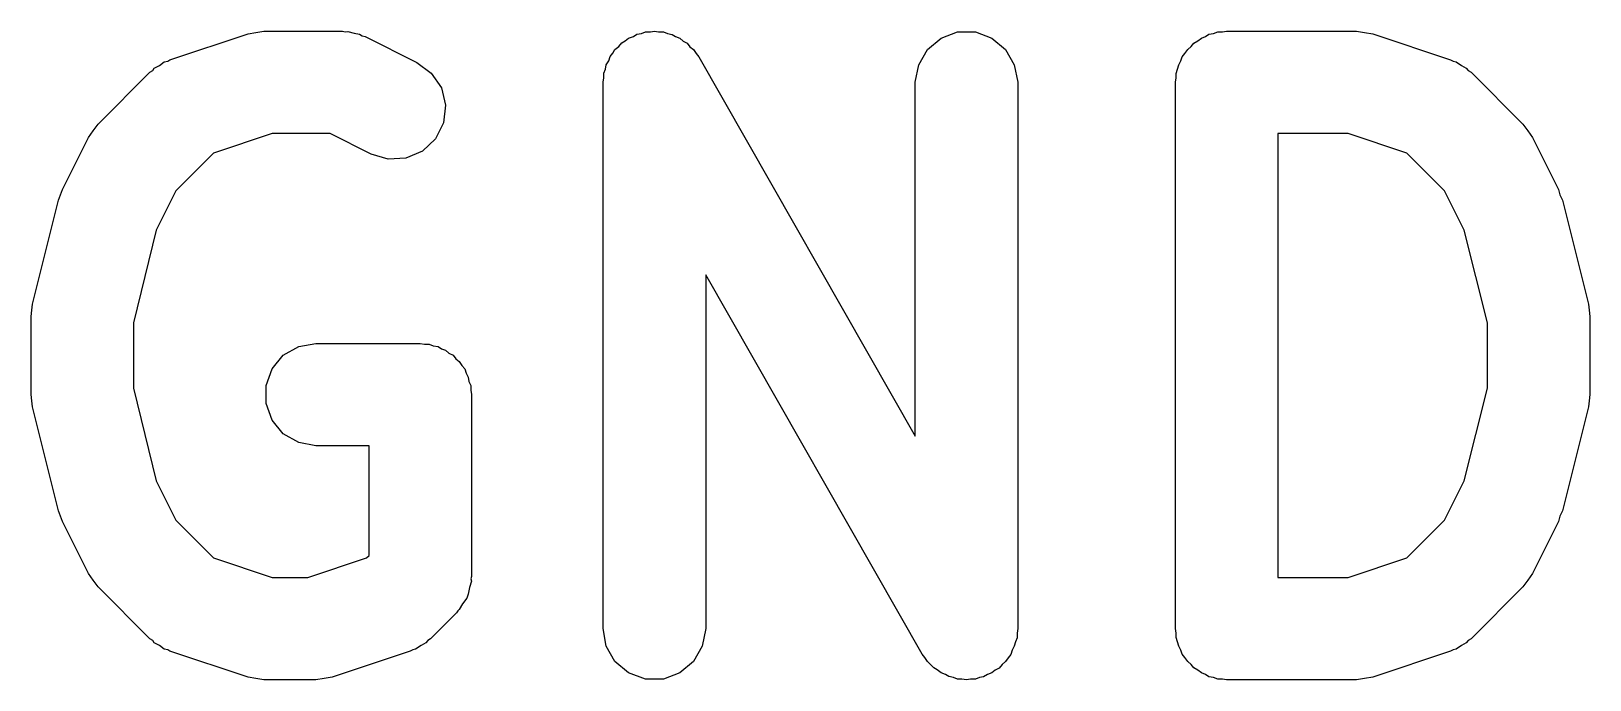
# Model space of a CAD drawing. Extents: x 10 to 287, y -200 to -10.
# Drawn here: x 139.219 to 141.502, y -69.042 to -68.092 of the extents above; entities that cross this region are included whole.
import ezdxf

# ---------------------------------------------------------------- set-up
doc = ezdxf.new("R2010")
doc.units = 0
doc.header["$MEASUREMENT"] = 0
doc.layers.add('BLACK', color=7, linetype='CONTINUOUS')

msp = doc.modelspace()

# ---------------------------------------------------------------- linework, layer by layer
at = {"layer": 'Black'}
for p, q in [((139.422, -68.1343), (139.537, -68.0962)), ((139.537, -68.0962), (139.548, -68.0944)), ((139.548, -68.0944), (139.56, -68.0923)), ((139.56, -68.0923), (139.675, -68.0923)), ((139.675, -68.0923), (139.679, -68.0931)), ((139.679, -68.0931), (139.683, -68.0928)), ((139.683, -68.0928), (139.692, -68.0953)), ((139.692, -68.0953), (139.7, -68.0968)), ((139.7, -68.0968), (139.704, -68.099)), ((139.704, -68.099), (139.708, -68.1002)), ((139.708, -68.1002), (139.784, -68.1383)), ((140.094, -68.1024), (140.101, -68.1001)), ((140.101, -68.1001), (140.106, -68.0967)), ((140.106, -68.0967), (140.113, -68.0956)), ((140.113, -68.0956), (140.119, -68.0935)), ((140.119, -68.0935), (140.126, -68.0935)), ((140.126, -68.0935), (140.132, -68.0923)), ((140.132, -68.0923), (140.138, -68.0935)), ((140.138, -68.0935), (140.145, -68.0935)), ((140.145, -68.0935), (140.151, -68.0958)), ((140.151, -68.0958), (140.158, -68.097)), ((140.158, -68.097), (140.163, -68.1002)), ((140.163, -68.1002), (140.169, -68.1024)), ((140.552, -68.1024), (140.576, -68.0935)), ((140.576, -68.0935), (140.602, -68.0935)), ((140.602, -68.0935), (140.626, -68.1024)), ((140.933, -68.1024), (140.939, -68.1001)), ((140.939, -68.1001), (140.944, -68.0968)), ((140.944, -68.0968), (140.951, -68.0957)), ((140.951, -68.0957), (140.957, -68.0935)), ((140.957, -68.0935), (140.964, -68.0935)), ((140.964, -68.0935), (140.97, -68.0923)), ((140.97, -68.0923), (141.16, -68.0923)), ((141.16, -68.0923), (141.172, -68.0944)), ((141.172, -68.0944), (141.184, -68.0962)), ((141.184, -68.0962), (141.298, -68.1343)), ((140.067, -68.1295), (140.071, -68.1246)), ((140.071, -68.1246), (140.074, -68.1191)), ((140.074, -68.1191), (140.08, -68.1148)), ((140.08, -68.1148), (140.084, -68.1096)), ((140.084, -68.1096), (140.089, -68.1065)), ((140.089, -68.1065), (140.094, -68.1024)), ((140.169, -68.1024), (140.174, -68.1067)), ((140.174, -68.1067), (140.18, -68.1101)), ((140.18, -68.1101), (140.184, -68.115)), ((140.184, -68.115), (140.189, -68.1191)), ((140.189, -68.1191), (140.193, -68.1249)), ((140.519, -68.1416), (140.532, -68.1191)), ((140.532, -68.1191), (140.552, -68.1024)), ((140.626, -68.1024), (140.646, -68.1191)), ((140.646, -68.1191), (140.659, -68.1416)), ((140.909, -68.1248), (140.913, -68.1191)), ((140.913, -68.1191), (140.918, -68.1149)), ((140.918, -68.1149), (140.922, -68.1098)), ((140.922, -68.1098), (140.928, -68.1066)), ((140.928, -68.1066), (140.933, -68.1024)), ((139.397, -68.1499), (139.399, -68.1467)), ((139.399, -68.1467), (139.407, -68.1425)), ((139.407, -68.1425), (139.414, -68.1374)), ((139.414, -68.1374), (139.419, -68.1363)), ((139.419, -68.1363), (139.422, -68.1343)), ((139.784, -68.1383), (139.805, -68.1538)), ((140.06, -68.1479), (140.061, -68.1416)), ((140.061, -68.1416), (140.065, -68.1358)), ((140.065, -68.1358), (140.067, -68.1295)), ((140.193, -68.1249), (140.197, -68.1301)), ((140.197, -68.1301), (140.514, -68.6852)), ((140.514, -68.1672), (140.519, -68.1416)), ((140.659, -68.1416), (140.664, -68.1672)), ((140.898, -68.1481), (140.9, -68.1416)), ((140.9, -68.1416), (140.903, -68.1359)), ((140.903, -68.1359), (140.905, -68.1298)), ((140.905, -68.1298), (140.909, -68.1248)), ((141.298, -68.1343), (141.302, -68.1363)), ((141.302, -68.1363), (141.306, -68.1374)), ((141.306, -68.1374), (141.314, -68.1425)), ((141.314, -68.1425), (141.321, -68.1467)), ((141.321, -68.1467), (141.324, -68.1499)), ((139.317, -68.2286), (139.393, -68.1524)), ((139.393, -68.1524), (139.397, -68.1499)), ((139.805, -68.1538), (139.82, -68.1755)), ((140.057, -68.1672), (140.058, -68.1606)), ((140.057, -68.9673), (140.057, -68.1672)), ((140.058, -68.1539), (140.06, -68.1479)), ((140.058, -68.1606), (140.058, -68.1539)), ((140.514, -68.6852), (140.514, -68.1672)), ((140.664, -68.1672), (140.664, -68.9673)), ((140.895, -68.1672), (140.896, -68.1608)), ((140.895, -68.9673), (140.895, -68.1672)), ((140.896, -68.1542), (140.898, -68.1481)), ((140.896, -68.1608), (140.896, -68.1542)), ((141.324, -68.1499), (141.328, -68.1524)), ((141.328, -68.1524), (141.404, -68.2286)), ((139.82, -68.1755), (139.826, -68.2009)), ((139.826, -68.2009), (139.823, -68.2267)), ((139.303, -68.248), (139.31, -68.2384)), ((139.31, -68.2384), (139.317, -68.2286)), ((139.823, -68.2267), (139.811, -68.25)), ((141.404, -68.2286), (141.411, -68.2384)), ((141.411, -68.2384), (141.418, -68.248)), ((139.265, -68.3242), (139.303, -68.248)), ((139.572, -68.2422), (139.486, -68.2708)), ((139.657, -68.2422), (139.572, -68.2422)), ((139.717, -68.2724), (139.657, -68.2422)), ((139.811, -68.25), (139.792, -68.2679)), ((141.045, -68.2422), (141.045, -68.8924)), ((141.148, -68.2422), (141.045, -68.2422)), ((141.234, -68.2708), (141.148, -68.2422)), ((141.418, -68.248), (141.456, -68.3242)), ((139.486, -68.2708), (139.431, -68.3259)), ((139.742, -68.2798), (139.717, -68.2724)), ((139.768, -68.2782), (139.742, -68.2798)), ((139.792, -68.2679), (139.768, -68.2782)), ((141.289, -68.3259), (141.234, -68.2708)), ((139.262, -68.3321), (139.265, -68.3242)), ((139.431, -68.3259), (139.402, -68.3839)), ((141.318, -68.3839), (141.289, -68.3259)), ((141.456, -68.3242), (141.458, -68.3321)), ((139.221, -68.492), (139.259, -68.3396)), ((139.259, -68.3396), (139.262, -68.3321)), ((141.458, -68.3321), (141.462, -68.3396)), ((141.462, -68.3396), (141.5, -68.492)), ((139.402, -68.3839), (139.369, -68.5194)), ((141.352, -68.5194), (141.318, -68.3839)), ((140.524, -69.0045), (140.207, -68.4494)), ((140.207, -68.4494), (140.207, -68.9673)), ((139.219, -68.5101), (139.22, -68.5011)), ((139.219, -68.6244), (139.219, -68.5101)), ((139.22, -68.5011), (139.221, -68.492)), ((141.5, -68.492), (141.501, -68.5011)), ((141.501, -68.5011), (141.502, -68.5101)), ((141.502, -68.5101), (141.502, -68.6244)), ((139.369, -68.5194), (139.369, -68.6152)), ((141.352, -68.6152), (141.352, -68.5194)), ((139.588, -68.567), (139.611, -68.554)), ((139.611, -68.554), (139.636, -68.5495)), ((139.636, -68.5495), (139.789, -68.5495)), ((139.789, -68.5495), (139.795, -68.5507)), ((139.795, -68.5507), (139.802, -68.5507)), ((139.802, -68.5507), (139.808, -68.5529)), ((139.808, -68.5529), (139.815, -68.554)), ((139.815, -68.554), (139.82, -68.5573)), ((139.82, -68.5573), (139.826, -68.5596)), ((139.572, -68.587), (139.588, -68.567)), ((139.826, -68.5596), (139.831, -68.5638)), ((139.831, -68.5638), (139.837, -68.567)), ((139.837, -68.567), (139.841, -68.5721)), ((139.841, -68.5721), (139.846, -68.5763)), ((139.846, -68.5763), (139.85, -68.582)), ((139.563, -68.6114), (139.572, -68.587)), ((139.85, -68.582), (139.854, -68.587)), ((139.854, -68.587), (139.856, -68.5931)), ((139.856, -68.5931), (139.859, -68.5988)), ((139.859, -68.5988), (139.86, -68.6053)), ((139.22, -68.6335), (139.219, -68.6244)), ((139.369, -68.6152), (139.402, -68.7507)), ((139.563, -68.6375), (139.563, -68.6114)), ((139.86, -68.6053), (139.863, -68.6114)), ((139.863, -68.6114), (139.863, -68.618)), ((139.863, -68.618), (139.864, -68.6244)), ((139.864, -68.6244), (139.864, -68.8911)), ((141.318, -68.7507), (141.352, -68.6152)), ((141.502, -68.6244), (141.501, -68.6335)), ((139.221, -68.6426), (139.22, -68.6335)), ((139.259, -68.795), (139.221, -68.6426)), ((139.572, -68.6619), (139.563, -68.6375)), ((141.5, -68.6426), (141.462, -68.795)), ((141.501, -68.6335), (141.5, -68.6426)), ((139.588, -68.6818), (139.572, -68.6619)), ((139.611, -68.6949), (139.588, -68.6818)), ((139.636, -68.6994), (139.611, -68.6949)), ((139.714, -68.6994), (139.636, -68.6994)), ((139.714, -68.8601), (139.714, -68.6994)), ((139.402, -68.7507), (139.431, -68.8087)), ((141.289, -68.8087), (141.318, -68.7507)), ((139.262, -68.8025), (139.259, -68.795)), ((139.265, -68.8104), (139.262, -68.8025)), ((139.431, -68.8087), (139.486, -68.8638)), ((141.234, -68.8638), (141.289, -68.8087)), ((141.458, -68.8025), (141.456, -68.8104)), ((141.462, -68.795), (141.458, -68.8025)), ((139.303, -68.8866), (139.265, -68.8104)), ((141.456, -68.8104), (141.418, -68.8866)), ((139.486, -68.8638), (139.572, -68.8924)), ((139.624, -68.8924), (139.71, -68.8638)), ((139.71, -68.8638), (139.714, -68.8601)), ((141.148, -68.8924), (141.234, -68.8638)), ((139.31, -68.8962), (139.303, -68.8866)), ((139.317, -68.906), (139.31, -68.8962)), ((139.572, -68.8924), (139.624, -68.8924)), ((139.864, -68.8977), (139.861, -68.9071)), ((139.864, -68.8911), (139.863, -68.8944)), ((139.863, -68.8944), (139.864, -68.8977)), ((141.045, -68.8924), (141.148, -68.8924)), ((141.411, -68.8962), (141.404, -68.906)), ((141.418, -68.8866), (141.411, -68.8962)), ((139.393, -68.9822), (139.317, -68.906)), ((139.857, -68.9228), (139.851, -68.9308)), ((139.858, -68.9196), (139.857, -68.9228)), ((139.859, -68.9168), (139.858, -68.9196)), ((139.861, -68.9071), (139.859, -68.9168)), ((141.404, -68.906), (141.328, -68.9822)), ((139.842, -68.9441), (139.804, -68.9822)), ((139.844, -68.9414), (139.842, -68.9441)), ((139.846, -68.9393), (139.844, -68.9414)), ((139.851, -68.9308), (139.846, -68.9393)), ((140.061, -68.993), (140.057, -68.9673)), ((140.207, -68.9673), (140.202, -68.993)), ((140.664, -68.9673), (140.663, -68.974)), ((140.896, -68.9738), (140.895, -68.9673)), ((139.397, -68.9847), (139.393, -68.9822)), ((139.399, -68.9879), (139.397, -68.9847)), ((139.407, -68.9921), (139.399, -68.9879)), ((139.414, -68.9972), (139.407, -68.9921)), ((139.79, -68.9921), (139.782, -68.9972)), ((139.797, -68.9879), (139.79, -68.9921)), ((139.8, -68.9847), (139.797, -68.9879)), ((139.804, -68.9822), (139.8, -68.9847)), ((140.661, -68.9867), (140.659, -68.993)), ((140.663, -68.9807), (140.661, -68.9867)), ((140.663, -68.974), (140.663, -68.9807)), ((140.896, -68.9804), (140.896, -68.9738)), ((140.898, -68.9865), (140.896, -68.9804)), ((140.9, -68.993), (140.898, -68.9865)), ((141.314, -68.9921), (141.306, -68.9972)), ((141.321, -68.9879), (141.314, -68.9921)), ((141.324, -68.9847), (141.321, -68.9879)), ((141.328, -68.9822), (141.324, -68.9847)), ((139.419, -68.9983), (139.414, -68.9972)), ((139.422, -69.0003), (139.419, -68.9983)), ((139.537, -69.0384), (139.422, -69.0003)), ((139.774, -69.0003), (139.66, -69.0384)), ((139.778, -68.9983), (139.774, -69.0003)), ((139.782, -68.9972), (139.778, -68.9983)), ((140.074, -69.0155), (140.061, -68.993)), ((140.202, -68.993), (140.189, -69.0155)), ((140.528, -69.0097), (140.524, -69.0045)), ((140.532, -69.0155), (140.528, -69.0097)), ((140.65, -69.01), (140.646, -69.0155)), ((140.654, -69.0051), (140.65, -69.01)), ((140.656, -68.9988), (140.654, -69.0051)), ((140.659, -68.993), (140.656, -68.9988)), ((140.903, -68.9987), (140.9, -68.993)), ((140.905, -69.0048), (140.903, -68.9987)), ((140.909, -69.0098), (140.905, -69.0048)), ((140.913, -69.0155), (140.909, -69.0098)), ((141.298, -69.0003), (141.184, -69.0384)), ((141.302, -68.9983), (141.298, -69.0003)), ((141.306, -68.9972), (141.302, -68.9983)), ((140.094, -69.0322), (140.074, -69.0155)), ((140.119, -69.0411), (140.094, -69.0322)), ((140.169, -69.0322), (140.145, -69.0411)), ((140.189, -69.0155), (140.169, -69.0322)), ((140.536, -69.0196), (140.532, -69.0155)), ((140.541, -69.0245), (140.536, -69.0196)), ((140.546, -69.0279), (140.541, -69.0245)), ((140.552, -69.0322), (140.546, -69.0279)), ((140.558, -69.0344), (140.552, -69.0322)), ((140.563, -69.0376), (140.558, -69.0344)), ((140.57, -69.0388), (140.563, -69.0376)), ((140.614, -69.0379), (140.608, -69.039)), ((140.62, -69.0345), (140.614, -69.0379)), ((140.626, -69.0322), (140.62, -69.0345)), ((140.631, -69.0281), (140.626, -69.0322)), ((140.637, -69.025), (140.631, -69.0281)), ((140.641, -69.0198), (140.637, -69.025)), ((140.646, -69.0155), (140.641, -69.0198)), ((140.918, -69.0197), (140.913, -69.0155)), ((140.922, -69.0247), (140.918, -69.0197)), ((140.928, -69.028), (140.922, -69.0247)), ((140.933, -69.0322), (140.928, -69.028)), ((140.939, -69.0345), (140.933, -69.0322)), ((140.944, -69.0378), (140.939, -69.0345)), ((140.951, -69.0389), (140.944, -69.0378)), ((139.548, -69.0402), (139.537, -69.0384)), ((139.56, -69.0423), (139.548, -69.0402)), ((139.636, -69.0423), (139.56, -69.0423)), ((139.648, -69.0402), (139.636, -69.0423)), ((139.66, -69.0384), (139.648, -69.0402)), ((140.145, -69.0411), (140.119, -69.0411)), ((140.576, -69.0411), (140.57, -69.0388)), ((140.582, -69.0411), (140.576, -69.0411)), ((140.589, -69.0423), (140.582, -69.0411)), ((140.595, -69.0411), (140.589, -69.0423)), ((140.602, -69.0411), (140.595, -69.0411)), ((140.608, -69.039), (140.602, -69.0411)), ((140.957, -69.0411), (140.951, -69.0389)), ((140.964, -69.0411), (140.957, -69.0411)), ((140.97, -69.0423), (140.964, -69.0411)), ((141.16, -69.0423), (140.97, -69.0423)), ((141.172, -69.0402), (141.16, -69.0423)), ((141.184, -69.0384), (141.172, -69.0402))]:
    msp.add_line(p, q, dxfattribs=at)

doc.saveas('drawing.dxf')
